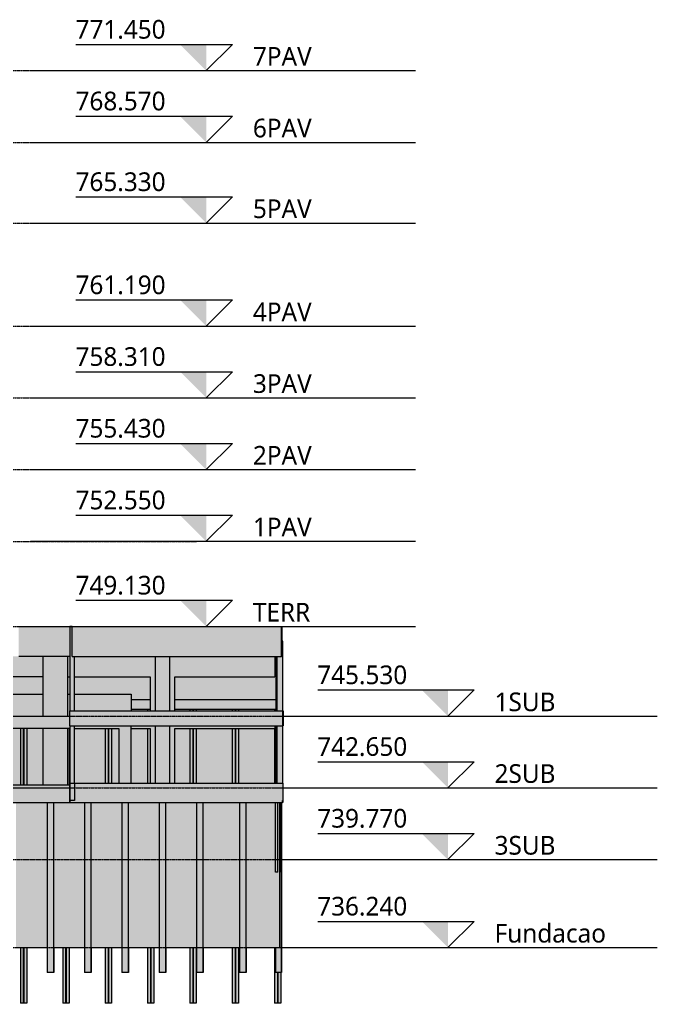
# Model space of a CAD drawing. Header units: centimetres. Extents: x -1475 to 26323, y -1238 to 84208.
# Drawn here: x 16242 to 18802, y 73400 to 77350 of the extents above; entities that cross this region are included whole.
import ezdxf

# ---------------------------------------------------------------- set-up
doc = ezdxf.new("R2010")
doc.units = ezdxf.units.CM
doc.linetypes.add('Centro', pattern=[3.175, 0.635, -0.47625, 1.5875, -0.47625])
for name, color, linetype, lineweight in [('A-FLOR-LEVL', 7, 'Continuous', 9), ('A-WALL', 7, 'Continuous', 9), ('S-BEAM', 7, 'Continuous', 9), ('S-COLS', 7, 'Continuous', 9), ('S-FNDN', 7, 'Continuous', 9)]:
    doc.layers.add(name, color=color, linetype=linetype, lineweight=lineweight)
doc.styles.add('Gadugi_6', font='gadugi.ttf', dxfattribs={"height": 75})

# ---------------------------------------------------------------- blocks, each defined once
blk = doc.blocks.new('Estaca W Gerdau - W250X73-V3-CT301 - CORTE ESQ_ DSUP')
at = {"layer": 'S-FNDN', "true_color": 0xacb7d2}
for points in [[(473.6, 73524), (499, 73524), (499, 74207), (473.6, 74207), (473.6, 73528.9)], [(499, 73524), (499.9, 73524), (499.9, 73624), (499, 73624), (499, 73528.9)], [(499.9, 73524), (500, 73524), (499.9, 73528.9)]]:
    blk.add_hatch(color=9, dxfattribs=at).paths.add_polyline_path(points, flags=0)
at = {"layer": 'S-FNDN'}
for p, q in [((473.6, 74207), (473.6, 73524)), ((499, 74207), (499, 73524)), ((499, 74207), (499, 73524)), ((499.9, 73624), (499.9, 73524)), ((500, 73524), (500, 73624)), ((499, 73524), (473.6, 73524)), ((499.9, 73524), (499, 73524)), ((499, 73524), (499, 73524)), ((500, 73524), (499.9, 73524))]:
    blk.add_line(p, q, dxfattribs=at)
blk = doc.blocks.new('Estaca W Gerdau - W250X73-V4-CT301 - CORTE ESQ_ DSUP')
at = {"layer": 'S-FNDN', "true_color": 0xacb7d2}
for points in [[(1073.2, 73524), (1098.5, 73524), (1098.5, 74207), (1073.2, 74207), (1073.2, 73624)], [(1098.6, 73524), (1099.5, 73524), (1099.5, 73624), (1098.6, 73624), (1098.6, 73617.8)]]:
    blk.add_hatch(color=9, dxfattribs=at).paths.add_polyline_path(points, flags=0)
at = {"layer": 'S-FNDN'}
for p, q in [((1073.2, 74207), (1073.2, 73524)), ((1098.5, 74207), (1098.5, 73524)), ((1098.6, 74207), (1098.6, 73524)), ((1099.5, 73624), (1099.5, 73524)), ((1099.5, 73524), (1099.5, 73624)), ((1098.5, 73524), (1073.2, 73524)), ((1099.5, 73524), (1098.5, 73524)), ((1098.6, 73524), (1098.5, 73524)), ((1099.5, 73524), (1099.5, 73524))]:
    blk.add_line(p, q, dxfattribs=at)
blk = doc.blocks.new('Estaca W Gerdau - W250X73-3510941-CT301 - CORTE ESQ_ DSUP')
at = {"layer": 'S-FNDN', "true_color": 0xacb7d2}
for points in [[(2607.3, 73524), (2610.3, 73524), (2610.3, 74207), (2607.9, 74207), (2607.4, 73927), (2607.3, 73927), (2607.3, 73624), (2590.3, 73624), (2590.3, 73524), (2606.6, 73524)], [(2611.4, 73524), (2611.6, 73524), (2611.4, 74207), (2610.3, 74207), (2610.3, 73524), (2611, 73524)], [(2613, 73524), (2613, 74207), (2611.6, 74207), (2611.6, 73524)], [(2587.6, 73524), (2589.1, 73524), (2589.1, 73624), (2587.6, 73624)], [(2589.2, 73524), (2590.3, 73524), (2590.2, 73624), (2589.1, 73624), (2589.1, 73524)]]:
    blk.add_hatch(color=9, dxfattribs=at).paths.add_polyline_path(points, flags=0)
at = {"layer": 'S-FNDN'}
for p, q in [((2611.6, 74207), (2611.6, 73524)), ((2613, 74207), (2613, 73524)), ((2587.6, 73624), (2587.6, 73524)), ((2587.6, 73524), (2587.6, 73624)), ((2589.1, 73624), (2589.1, 73524)), ((2589.1, 73524), (2587.6, 73524)), ((2587.6, 73524), (2587.6, 73524)), ((2590.3, 73524), (2589, 73524)), ((2610.3, 73524), (2590.3, 73524)), ((2611.6, 73524), (2610.3, 73524)), ((2613, 73524), (2611.6, 73524)), ((2611.6, 73524), (2611.6, 73524))]:
    blk.add_line(p, q, dxfattribs=at)
blk = doc.blocks.new('Estaca W Gerdau - W250X73-3554793-CT301 - CORTE ESQ_ DSUP')
at = {"layer": 'S-FNDN', "true_color": 0xacb7d2}
h = blk.add_hatch(color=9, dxfattribs=at)
h.paths.add_polyline_path([(1591.432686, 73400), (1591.432686, 73624), (1566.032686, 73624), (1566.032686, 73400)], flags=0)
h.paths.add_polyline_path([(1566.032686, 74277.002), (1591.432686, 74277.002), (1591.432686, 74503.003), (1566.032686, 74503.003), (1566.032686, 74408.498079)], flags=0)
at = {"layer": 'S-FNDN'}
for p, q in [((1566.032686, 74503.003), (1566.032686, 74277.002)), ((1578.335811, 74277.002), (1578.335811, 74503.003)), ((1579.129561, 74503.003), (1579.129561, 74277.002)), ((1591.432686, 74503.003), (1591.432686, 74277.002)), ((1566.032686, 73624), (1566.032686, 73400)), ((1578.335811, 73400), (1578.335811, 73624)), ((1579.129561, 73624), (1579.129561, 73400)), ((1591.432686, 73624), (1591.432686, 73400)), ((1591.432686, 73400), (1566.032686, 73400))]:
    blk.add_line(p, q, dxfattribs=at)
blk = doc.blocks.new('Estaca W Gerdau - W250X73-V8-CT301 - CORTE ESQ_ DSUP')
at = {"layer": 'S-FNDN', "true_color": 0xacb7d2}
h = blk.add_hatch(color=9, dxfattribs=at)
h.paths.add_polyline_path([(1761.4, 73400), (1761.4, 73624), (1736, 73624), (1736, 73400)], flags=0)
h.paths.add_polyline_path([(1761.4, 74277), (1761.4, 74503), (1755.8, 74503), (1755.8, 74277)], flags=0)
at = {"layer": 'S-FNDN'}
for p, q in [((1761.4, 74503), (1761.4, 74277)), ((1736, 73624), (1736, 73400)), ((1748.3, 73400), (1748.3, 73624)), ((1749.1, 73624), (1749.1, 73400)), ((1761.4, 73624), (1761.4, 73400)), ((1761.4, 73400), (1736, 73400))]:
    blk.add_line(p, q, dxfattribs=at)
blk = doc.blocks.new('Estaca W Gerdau - W250X73-V9-CT301 - CORTE ESQ_ DSUP')
at = {"layer": 'S-FNDN', "true_color": 0xacb7d2}
h = blk.add_hatch(color=9, dxfattribs=at)
h.paths.add_polyline_path([(1931.432686, 73400), (1931.432686, 73624), (1906.032686, 73624), (1906.032686, 73400)], flags=0)
h.paths.add_polyline_path([(1931.432686, 74284.002), (1931.432686, 74503.003), (1906.032686, 74503.003), (1906.032686, 74284.002)], flags=0)
at = {"layer": 'S-FNDN'}
for p, q in [((1906.032686, 74503.003), (1906.032686, 74284.002)), ((1918.335811, 74284.002), (1918.335811, 74503.003)), ((1919.129561, 74503.003), (1919.129561, 74284.002)), ((1931.432686, 74503.003), (1931.432686, 74284.002)), ((1906.032686, 73624), (1906.032686, 73400)), ((1918.335811, 73400), (1918.335811, 73624)), ((1919.129561, 73624), (1919.129561, 73400)), ((1931.432686, 73624), (1931.432686, 73400)), ((1931.432686, 73400), (1906.032686, 73400))]:
    blk.add_line(p, q, dxfattribs=at)
blk = doc.blocks.new('Estaca W Gerdau - W250X73-V10-CT301 - CORTE ESQ_ DSUP')
at = {"layer": 'S-FNDN', "true_color": 0xacb7d2}
h = blk.add_hatch(color=9, dxfattribs=at)
h.paths.add_polyline_path([(2101.4, 73400), (2101.4, 73624), (2076, 73624), (2076, 73400)], flags=0)
h.paths.add_polyline_path([(2076, 74284), (2085.8, 74284), (2085.8, 74503), (2076, 74503), (2076, 74285.4)], flags=0)
h.paths.add_polyline_path([(2085.8, 74574), (2085.8, 74580), (2076, 74580), (2076, 74574)], flags=0)
at = {"layer": 'S-FNDN'}
for p, q in [((2076, 74580), (2076, 74574)), ((2076, 74503), (2076, 74284)), ((2076, 73624), (2076, 73400)), ((2088.3, 73400), (2088.3, 73624)), ((2089.1, 73624), (2089.1, 73400)), ((2101.4, 73624), (2101.4, 73400)), ((2101.4, 73400), (2076, 73400))]:
    blk.add_line(p, q, dxfattribs=at)
blk = doc.blocks.new('Estaca W Gerdau - W250X73-V11-CT301 - CORTE ESQ_ DSUP')
at = {"layer": 'S-FNDN', "true_color": 0xacb7d2}
h = blk.add_hatch(color=9, dxfattribs=at)
h.paths.add_polyline_path([(2271.432686, 73400), (2271.432686, 73624), (2246.032686, 73624), (2246.032686, 73400)], flags=0)
h.paths.add_polyline_path([(2246.032686, 74284.002), (2271.432686, 74284.002), (2271.432686, 74503.003), (2246.032686, 74503.003), (2246.032686, 74393.479974)], flags=0)
h.paths.add_polyline_path([(2246.032686, 74574.003), (2271.432686, 74574.003), (2271.432686, 74580.003), (2246.032686, 74580.003)], flags=0)
at = {"layer": 'S-FNDN'}
for p, q in [((2246.032686, 74580.003), (2246.032686, 74574.003)), ((2258.335811, 74574.003), (2258.335811, 74580.003)), ((2259.129561, 74580.003), (2259.129561, 74574.003)), ((2271.432686, 74580.003), (2271.432686, 74574.003)), ((2246.032686, 74503.003), (2246.032686, 74284.002)), ((2258.335811, 74284.002), (2258.335811, 74503.003)), ((2259.129561, 74503.003), (2259.129561, 74284.002)), ((2271.432686, 74503.003), (2271.432686, 74284.002)), ((2246.032686, 73624), (2246.032686, 73400)), ((2258.335811, 73400), (2258.335811, 73624)), ((2259.129561, 73624), (2259.129561, 73400)), ((2271.432686, 73624), (2271.432686, 73400)), ((2271.432686, 73400), (2246.032686, 73400))]:
    blk.add_line(p, q, dxfattribs=at)
blk = doc.blocks.new('Estaca W Gerdau - W250X73-V15-CT301 - CORTE ESQ_ DSUP')
at = {"layer": 'S-FNDN', "true_color": 0xacb7d2}
h = blk.add_hatch(color=9, dxfattribs=at)
h.paths.add_polyline_path([(2611.4, 73400), (2611, 73524), (2587.6, 73524), (2587.6, 73624), (2586, 73624), (2586, 73400)], flags=0)
h.paths.add_polyline_path([(2587.6, 74284), (2591.2, 74284), (2591.2, 74503), (2589.6, 74503), (2589.6, 74514), (2586.2, 74514), (2586.3, 74284)], flags=0)
h.paths.add_polyline_path([(2591.2, 74574), (2590.7, 74580), (2586, 74580), (2586, 74574), (2590.7, 74574)], flags=0)
at = {"layer": 'S-FNDN'}
for p, q in [((2586, 74580), (2586, 74574)), ((2586, 74503), (2586, 74284)), ((2586, 73624), (2586, 73400)), ((2598.3, 73400), (2598.3, 73524)), ((2599.1, 73524), (2599.1, 73400)), ((2611.4, 73524), (2611.4, 73400)), ((2611.4, 73400), (2586, 73400))]:
    blk.add_line(p, q, dxfattribs=at)
blk = doc.blocks.new('Nível - NÍVEL - CORTE ESQUEMÁTICO-903305-CT301 - CORTE ESQ_ DSUP')
at = {"layer": 'A-FLOR-LEVL'}
blk.add_hatch(color=256, dxfattribs=at).paths.add_polyline_path([(2311.4, 76962.2), (2311.4, 76857.1), (2206.3, 76962.2)], flags=0)
for p, q in [((1788.5, 76962.2), (2416.4, 76962.2)), ((2311.4, 76857.1), (2416.4, 76962.2)), ((1605.9, 76857.1), (3152.1, 76857.1))]:
    blk.add_line(p, q, dxfattribs=at)

msp = doc.modelspace()

# ---------------------------------------------------------------- hatches: boundary and pattern name
at = {"layer": 'A-WALL', "true_color": 0xc0c0c0}
h = msp.add_hatch(color=9, dxfattribs=at)
h.paths.add_polyline_path([(16198.5, 74277), (16245.78, 74277), (16245.78, 74503), (16198.5, 74503), (16198.5, 74408.5)], flags=0)
h.paths.add_polyline_path([(16271.18, 74277), (16335.5, 74277), (16335.5, 74503), (16271.18, 74503), (16271.18, 74408.5)], flags=0)
h.paths.add_polyline_path([(16443.42, 74277), (16443.05, 74503), (16441.18, 74503), (16441.18, 74277), (16442.82, 74277)], flags=0)
h.paths.add_polyline_path([(16865.5, 74284), (16925.78, 74284), (16925.78, 74503), (16865.5, 74503), (16865.5, 74408.5)], flags=0)
h.paths.add_polyline_path([(16544.17, 74284), (16585.78, 74284), (16585.78, 74503), (16462.42, 74503), (16462.5, 74284)], flags=0)
h.paths.add_polyline_path([(17265.67, 74284), (17265.78, 74284), (17265.78, 74503), (17121.18, 74503), (17121.18, 74284), (17262.1, 74284)], flags=0)
h.paths.add_polyline_path([(16755.78, 74284), (16755.78, 74503), (16690, 74503), (16690, 74284), (16732.37, 74284)], flags=0)
h.paths.add_polyline_path([(16611.18, 74284), (16640, 74284), (16640, 74503), (16611.18, 74503), (16611.18, 74408.5)], flags=0)
h.paths.add_polyline_path([(16951.18, 74284), (17095.78, 74284), (17095.78, 74503), (16951.18, 74503), (16951.18, 74385.57)], flags=0)
h.paths.add_polyline_path([(16920.56, 74574), (16925.78, 74574), (16925.78, 74580), (16865.5, 74580), (16865.5, 74574)], flags=0)
h.paths.add_polyline_path([(16690, 74574), (16755.78, 74574), (16755.78, 74580), (16690, 74580)], flags=0)
h.paths.add_polyline_path([(17121.18, 74574), (17265.78, 74574), (17265.78, 74580), (17121.18, 74580)], flags=0)
h.paths.add_polyline_path([(17095.78, 74574), (17095.78, 74580), (16951.18, 74580), (16951.18, 74574)], flags=0)
h = msp.add_hatch(color=9, dxfattribs=at)
h.paths.add_polyline_path([(15334.14, 73624), (15453.13, 73624), (15453.13, 74207), (15334.14, 74207), (15334.14, 73857.32)], flags=0)
h.paths.add_polyline_path([(15778.35, 73624), (15902.8, 73624), (15902.8, 74207), (15778.35, 74207), (15778.35, 73673.6)], flags=0)
h.paths.add_polyline_path([(15928.24, 73624), (16052.69, 73624), (16052.69, 74207), (15928.24, 74207), (15928.24, 73857.32)], flags=0)
h.paths.add_polyline_path([(15478.57, 73624), (15602.99, 73624), (15602.99, 74207), (15478.57, 74207), (15478.57, 73857.32)], flags=0)
h.paths.add_polyline_path([(16078.13, 73624), (16202.58, 73624), (16202.58, 74207), (16078.13, 74207), (16078.13, 73838.1)], flags=0)
h.paths.add_polyline_path([(15752.91, 73624), (15752.91, 74207), (15628.42, 74207), (15628.42, 73624), (15697.28, 73624)], flags=0)
h.paths.add_polyline_path([(16228.02, 73624), (16352.47, 73624), (16352.47, 74207), (16228.02, 74207), (16228.02, 73673.6)], flags=0)
h.paths.add_polyline_path([(16377.91, 73624), (16462.05, 73624), (16462.05, 74207), (16443.5, 74207), (16443.28, 74207), (16377.91, 74207), (16377.91, 73670.92)], flags=0)
h = msp.add_hatch(color=9, dxfattribs=at)
h.paths.add_polyline_path([(16977.47, 73624), (17124.91, 73624), (17124.91, 74207), (16977.47, 74207), (16977.47, 73857.32)], flags=0)
h.paths.add_polyline_path([(16502.37, 73624), (16502.37, 74207), (16462.05, 74207), (16462.05, 73624)], flags=0)
h.paths.add_polyline_path([(16527.8, 73624), (16652.26, 73624), (16652.26, 74207), (16527.8, 74207), (16527.8, 73673.6)], flags=0)
h.paths.add_polyline_path([(16677.69, 73624), (16802.14, 73624), (16802.14, 74207), (16677.69, 74207), (16677.69, 73857.32)], flags=0)
h.paths.add_polyline_path([(16827.58, 73624), (16952.04, 73624), (16952.04, 74207), (16827.58, 74207), (16827.58, 73857.32)], flags=0)
h.paths.add_polyline_path([(17150.34, 73624), (17286.37, 73624), (17286.37, 74207), (17278.12, 74207), (17278.12, 73927), (17268.62, 73927), (17268.62, 74207), (17150.34, 74207), (17150.34, 73673.6)], flags=0)
h = msp.add_hatch(color=9, dxfattribs=at)
h.paths.add_polyline_path([(17287.17, 73927), (17287.62, 73927), (17287.62, 74207), (17286.38, 74207), (17286.38, 73977), (17287.17, 73977)], flags=0)
h.paths.add_polyline_path([(17278.12, 73927), (17277.86, 74207), (17268.62, 74207), (17268.62, 73927)], flags=0)
msp.add_hatch(color=9, dxfattribs=at).paths.add_polyline_path([(17286.37, 73624), (17287.01, 73624), (17287.01, 73927), (17286.37, 73927), (17286.37, 73673.6)], flags=0)
at = {"layer": 'S-BEAM', "true_color": 0xc0c0c0}
for points in [[(16435.5, 74793), (16443.42, 74793.02), (16443.42, 74913), (16238.5, 74913), (16238.5, 74793), (16385.33, 74793)], [(17108.76, 74793), (17293.8, 74793), (17293.8, 74913), (16452.31, 74913), (16452.31, 74793), (16920.56, 74793)], [(17293.8, 74793), (17294.12, 74793), (17293.8, 74837.96)], [(16335.5, 74553), (16335.5, 74642), (16190, 74642), (16190, 74553), (16198.5, 74553)], [(16690, 74574), (16690, 74642), (16671, 74642), (16671, 74574)], [(16920.56, 74514), (17298.8, 74514), (17298.8, 74574), (16443.05, 74574), (16443.05, 74514), (16732.37, 74514)], [(17299.17, 74514), (17299.53, 74514), (17299.17, 74574)], [(16443.42, 74503), (16443.05, 74553), (16102.5, 74553), (16102.5, 74503), (16443.05, 74503)], [(16690, 74503), (16765.5, 74503), (16765.5, 74514), (16690, 74514)], [(16925.78, 74503), (17265.99, 74503), (17265.78, 74514), (16865.5, 74514), (16865.5, 74503), (16920.56, 74503)], [(17269.37, 74503), (17270.99, 74503), (17270.99, 74514), (17269.37, 74514)], [(15979.58, 74207), (16442.82, 74207), (16442.82, 74265), (15333.91, 74265), (15334.14, 74207), (15791.38, 74207)], [(16102.5, 74265), (16443.42, 74265.01), (16443.42, 74277), (15835.5, 74277), (15835.5, 74265), (16073.68, 74265)], [(17108.76, 74207), (17297.94, 74207), (17297.94, 74284), (16443.5, 74284), (16443.5, 74207), (16977.42, 74207)], [(17299.12, 74215), (17299.2, 74215), (17299.17, 74284), (17297.94, 74284), (17297.94, 74215)], [(17297.94, 74207), (17299.12, 74207), (17299.12, 74215), (17297.94, 74215)], [(17287.01, 73927), (17287.17, 73927), (17286.99, 73977), (17286.37, 73977), (17286.38, 73927)]]:
    msp.add_hatch(color=9, dxfattribs=at).paths.add_polyline_path(points, flags=0)
h = msp.add_hatch(color=9, dxfattribs=at)
h.paths.add_polyline_path([(16462.42, 74711), (16765.5, 74711), (16765.5, 74793), (16462.42, 74793), (16462.42, 74713.97)], flags=0)
h.paths.add_polyline_path([(16190, 74711), (16335.5, 74711), (16335.5, 74793), (16179.5, 74793), (16179.5, 74711)], flags=0)
h.paths.add_polyline_path([(17265.99, 74711), (17265.99, 74793), (16865.5, 74793), (16865.5, 74711), (17141.3, 74711)], flags=0)
h.paths.add_polyline_path([(16443.42, 74711), (16443.42, 74793), (16435.5, 74793), (16435.5, 74711)], flags=0)
h = msp.add_hatch(color=9, dxfattribs=at)
h.paths.add_polyline_path([(16765.5, 74620), (16765.5, 74711), (16462.42, 74711), (16462.42, 74642), (16690, 74642), (16690, 74620), (16732.37, 74620)], flags=0)
h.paths.add_polyline_path([(17265.99, 74620), (17270.99, 74620), (17270.79, 74723), (17265.99, 74723), (17265.99, 74711), (16865.5, 74711), (16865.5, 74620), (17108.76, 74620)], flags=0)
h.paths.add_polyline_path([(16335.5, 74642), (16335.5, 74711), (16198.5, 74711), (16198.5, 74642)], flags=0)
h.paths.add_polyline_path([(16435.5, 74642), (16443.42, 74642), (16443.42, 74711), (16435.5, 74711), (16435.5, 74642.88)], flags=0)
h = msp.add_hatch(color=9, dxfattribs=at)
h.paths.add_polyline_path([(16640, 74503), (16640, 74514), (16462.42, 74514), (16462.42, 74503), (16574.15, 74503)], flags=0)
h.paths.add_polyline_path([(16443.05, 74553), (16443.42, 74642), (16435.5, 74642), (16435.5, 74553)], flags=0)
h.paths.add_polyline_path([(16671, 74574), (16671, 74642), (16462.42, 74642), (16462.42, 74574), (16647.32, 74574)], flags=0)
h = msp.add_hatch(color=9, dxfattribs=at)
h.paths.add_polyline_path([(16690, 74580), (16765.5, 74580), (16765.5, 74620), (16690, 74620), (16690, 74592.22)], flags=0)
h.paths.add_polyline_path([(16865.5, 74580), (17270.99, 74580), (17270.53, 74620), (16865.5, 74620), (16865.5, 74592.22)], flags=0)
at = {"layer": 'S-COLS', "true_color": 0xc0c0c0}
for points in [[(16462.42, 74574), (16462.42, 74793), (16452.31, 74793), (16452.31, 74913), (16443.42, 74912.98), (16443.42, 74574)], [(17286.38, 74284), (17299.17, 74284), (17298.8, 74854), (17294.12, 74853.52), (17293.8, 74793), (17275.17, 74793), (17275.17, 74574), (17299.08, 74574), (17298.8, 74514), (17275.17, 74514), (17275.17, 74284), (17286.37, 74284)], [(16355.97, 74553), (16435.5, 74553), (16435.5, 74793), (16335.5, 74793), (16335.5, 74553)], [(16840.48, 74574), (16845.5, 74574), (16845.5, 74793), (16785.5, 74793), (16785.5, 74574)], [(16435.5, 74277), (16435.5, 74503), (16335.5, 74503), (16335.5, 74277), (16355.97, 74277)], [(16443.5, 74265), (16443.5, 74284), (16462.42, 74284), (16462.42, 74514), (16443.42, 74514), (16443.42, 74265)], [(16690, 74284), (16690, 74514), (16640, 74514), (16640, 74284)], [(16845.5, 74284), (16845.5, 74514), (16785.5, 74514), (16785.5, 74284)]]:
    msp.add_hatch(color=9, dxfattribs=at).paths.add_polyline_path(points, flags=0)
h = msp.add_hatch(color=9, dxfattribs=at)
h.paths.add_polyline_path([(16865.5, 74284), (16865.5, 74514), (16845.5, 74514), (16845.5, 74284)], flags=0)
h.paths.add_polyline_path([(16781.18, 74284), (16785.5, 74284), (16785.5, 74514), (16765.5, 74514), (16765.5, 74284)], flags=0)
h.paths.add_polyline_path([(16852.21, 74574), (16865.5, 74574), (16865.5, 74793), (16845.5, 74793), (16845.5, 74574)], flags=0)
h.paths.add_polyline_path([(16765.5, 74574), (16785.5, 74574), (16785.5, 74793), (16765.5, 74793), (16765.5, 74580)], flags=0)
h = msp.add_hatch(color=9, dxfattribs=at)
h.paths.add_polyline_path([(17275.06, 74284), (17274.56, 74514), (17271.08, 74514), (17271.08, 74284), (17274.78, 74284)], flags=0)
h.paths.add_polyline_path([(17271.08, 74574), (17275.06, 74574), (17275.06, 74793), (17271.08, 74793), (17271.08, 74580)], flags=0)
h = msp.add_hatch(color=9, dxfattribs=at)
h.paths.add_polyline_path([(17275.06, 74284), (17275.17, 74284), (17275.06, 74284.69)], flags=0)
h.paths.add_polyline_path([(17275.06, 74574), (17275.17, 74574), (17275.06, 74592.22)], flags=0)

# ---------------------------------------------------------------- linework, layer by layer
at = {"layer": 'A-FLOR-LEVL', "linetype": 'Centro'}
for p, q in [((13155.75, 77145), (16954.35, 77145)), ((13155.75, 76857), (16954.35, 76857)), ((13155.75, 76533), (16954.35, 76533)), ((13155.75, 76119), (16954.35, 76119)), ((13155.75, 75831), (16954.35, 75831)), ((13155.75, 75543.01), (16954.35, 75543.01)), ((13155.75, 75255.01), (16954.35, 75255.01)), ((13155.75, 74913), (16954.35, 74913)), ((13155.75, 74553), (17924.57, 74553)), ((13155.75, 74265), (17924.57, 74265)), ((13155.75, 73977), (17924.57, 73977)), ((13155.75, 73624), (17924.57, 73624))]:
    msp.add_line(p, q, dxfattribs=at)
at = {"layer": 'A-WALL'}
for p, q in [((16443.5, 74265), (16442.82, 74265)), ((17268.62, 73927), (17268.62, 74207)), ((17278.12, 73927), (17278.12, 74207)), ((17286.37, 73624), (17286.37, 74207)), ((17286.38, 74207), (17286.38, 73977)), ((17287.62, 74207), (17287.62, 73927)), ((17278.12, 73927), (17268.62, 73927)), ((16227.97, 73624), (16352.47, 73624)), ((16377.86, 73624), (16502.37, 73624)), ((16527.75, 73624), (16652.26, 73624)), ((16677.64, 73624), (16802.14, 73624)), ((16827.53, 73624), (16952.04, 73624)), ((16977.42, 73624), (17124.91, 73624)), ((17150.29, 73624), (17287.09, 73624))]:
    msp.add_line(p, q, dxfattribs=at)
at = {"layer": 'S-BEAM'}
for p, q in [((16238.5, 74913), (16443.42, 74913)), ((16452.31, 74793), (16452.31, 74913)), ((16452.31, 74913), (17293.8, 74913)), ((17293.8, 74913), (17294.51, 74913)), ((17293.8, 74793), (17293.8, 74913)), ((17294.51, 74913), (17294.51, 74854)), ((17294.12, 74793), (17294.12, 74854)), ((16443.42, 74793), (16238.5, 74793)), ((16452.31, 74793), (17293.8, 74793)), ((17265.99, 74793), (17265.99, 74711)), ((17294.12, 74793), (17293.8, 74793)), ((16335.5, 74711), (16179.5, 74711)), ((16435.5, 74711), (16443.42, 74711)), ((16462.42, 74711), (16765.5, 74711)), ((16865.5, 74711), (17265.99, 74711)), ((17265.99, 74723), (17271.08, 74723)), ((16190, 74642), (16335.5, 74642)), ((16435.5, 74642), (16443.42, 74642)), ((16462.42, 74642), (16671, 74642)), ((16671, 74642), (16690, 74642)), ((16690, 74642), (16690, 74574)), ((16690, 74620), (16765.5, 74620)), ((16865.5, 74620), (17271.08, 74620)), ((16443.05, 74514), (16443.05, 74574)), ((16443.05, 74574), (17298.8, 74574)), ((16765.5, 74580), (16690, 74580)), ((17271.08, 74580), (16865.5, 74580)), ((17298.8, 74514), (17298.8, 74574)), ((17298.8, 74574), (17299.08, 74574)), ((17299.08, 74574), (17299.08, 74514)), ((17299.17, 74574), (17299.53, 74574)), ((17299.53, 74574), (17299.53, 74514)), ((16102.5, 74553), (16443.05, 74553)), ((16443.42, 74503), (16102.5, 74503)), ((16443.05, 74514), (17298.8, 74514)), ((16462.42, 74503), (16640, 74503)), ((16690, 74503), (16765.5, 74503)), ((16865.5, 74503), (17265.99, 74503)), ((17265.99, 74514), (17265.99, 74503)), ((17269.37, 74514), (17269.37, 74503)), ((17269.37, 74503), (17270.99, 74503)), ((17270.99, 74503), (17270.99, 74514)), ((17299.08, 74514), (17298.8, 74514)), ((17299.53, 74514), (17299.17, 74514)), ((15333.91, 74265), (16442.82, 74265)), ((15835.5, 74277), (16443.42, 74277)), ((16442.82, 74265), (16442.82, 74207)), ((16443.5, 74284), (16462.5, 74284)), ((16443.5, 74215), (16443.5, 74284)), ((16443.5, 74284), (17297.94, 74284)), ((16443.5, 74284), (16443.5, 74207)), ((16462.5, 74284), (16462.5, 74215)), ((17297.94, 74284), (17299.2, 74284)), ((17299.2, 74284), (17299.2, 74215)), ((15333.91, 74207), (16442.82, 74207)), ((16462.5, 74215), (16443.5, 74215)), ((16443.5, 74207), (17297.94, 74207)), ((17299.2, 74215), (17297.94, 74215)), ((17297.94, 74207), (17297.94, 74215)), ((17299.12, 74207), (17297.94, 74207)), ((17299.12, 74215), (17299.12, 74207)), ((17286.37, 73977), (17287.17, 73977)), ((17286.37, 73927), (17286.37, 73977)), ((17287.17, 73977), (17287.17, 73927)), ((17287.17, 73927), (17286.37, 73927))]:
    msp.add_line(p, q, dxfattribs=at)
at = {"layer": 'S-COLS'}
for p, q in [((16443.42, 74913), (16443.42, 74574)), ((16452.31, 74913), (16443.42, 74913)), ((17299.17, 74854), (17294.12, 74854)), ((17299.17, 74284), (17299.17, 74854)), ((16335.5, 74793), (16335.5, 74553)), ((16435.5, 74553), (16435.5, 74793)), ((16462.42, 74574), (16462.42, 74793)), ((16785.5, 74793), (16785.5, 74574)), ((16845.5, 74574), (16845.5, 74793)), ((17270.99, 74793), (17270.99, 74574)), ((17271.08, 74793), (17271.08, 74574)), ((17275.06, 74793), (17275.06, 74574)), ((17275.17, 74793), (17275.17, 74574)), ((16765.5, 74711), (16765.5, 74574)), ((16865.5, 74574), (16865.5, 74711)), ((16335.5, 74503), (16335.5, 74277)), ((16435.5, 74277), (16435.5, 74503)), ((16443.42, 74514), (16443.42, 74265)), ((16462.42, 74284), (16462.42, 74514)), ((16640, 74503), (16640, 74284)), ((16690, 74284), (16690, 74514)), ((16765.5, 74503), (16765.5, 74284)), ((16785.5, 74514), (16785.5, 74284)), ((16845.5, 74284), (16845.5, 74514)), ((16865.5, 74284), (16865.5, 74503)), ((17270.99, 74514), (17270.99, 74284)), ((17271.08, 74503), (17271.08, 74284)), ((17275.06, 74514), (17275.06, 74284)), ((17275.17, 74514), (17275.17, 74284)), ((16443.5, 74265), (16443.42, 74265))]:
    msp.add_line(p, q, dxfattribs=at)

# ---------------------------------------------------------------- block references
at = {"layer": 'A-FLOR-LEVL'}
for p in [(14679.75, 288), (14679.75, 0), (14679.75, -324), (14679.75, -738), (14679.75, -1026), (14679.75, -1314), (14679.75, -1602), (14679.75, -1944), (15649.98, -2304), (15649.98, -2592), (15649.98, -2880), (15649.98, -3233)]:
    msp.add_blockref('Nível - NÍVEL - CORTE ESQUEMÁTICO-903305-CT301 - CORTE ESQ_ DSUP', p, dxfattribs=at)
at = {"layer": 'S-FNDN'}
for name, p in [('Estaca W Gerdau - W250X73-V10-CT301 - CORTE ESQ_ DSUP', (14679.75, 0)), ('Estaca W Gerdau - W250X73-V11-CT301 - CORTE ESQ_ DSUP', (14679.75, 0)), ('Estaca W Gerdau - W250X73-V11-CT301 - CORTE ESQ_ DSUP', (14849.75, 0)), ('Estaca W Gerdau - W250X73-V15-CT301 - CORTE ESQ_ DSUP', (14679.75, 0)), ('Estaca W Gerdau - W250X73-3554793-CT301 - CORTE ESQ_ DSUP', (14679.75, 0)), ('Estaca W Gerdau - W250X73-V8-CT301 - CORTE ESQ_ DSUP', (14679.75, 0)), ('Estaca W Gerdau - W250X73-V9-CT301 - CORTE ESQ_ DSUP', (14679.75, 0)), ('Estaca W Gerdau - W250X73-V3-CT301 - CORTE ESQ_ DSUP', (15878.86, 0)), ('Estaca W Gerdau - W250X73-V3-CT301 - CORTE ESQ_ DSUP', (16028.75, 0)), ('Estaca W Gerdau - W250X73-V3-CT301 - CORTE ESQ_ DSUP', (16178.64, 0)), ('Estaca W Gerdau - W250X73-V3-CT301 - CORTE ESQ_ DSUP', (16328.53, 0)), ('Estaca W Gerdau - W250X73-V4-CT301 - CORTE ESQ_ DSUP', (15878.87, 0)), ('Estaca W Gerdau - W250X73-V3-CT301 - CORTE ESQ_ DSUP', (16651.3, 0)), ('Estaca W Gerdau - W250X73-3510941-CT301 - CORTE ESQ_ DSUP', (14679.75, 0))]:
    msp.add_blockref(name, p, dxfattribs=at)

# ---------------------------------------------------------------- texts
at = {"layer": 'A-FLOR-LEVL', "char_height": 75, "attachment_point": 1, "style": 'Gadugi_6'}
for s, insert, width in [('771.450', (16466.39, 77348.57), 436.9197), ('7PAV', (17178.5, 77240.05), 304.6412), ('768.570', (16466.39, 77060.57), 436.9197), ('6PAV', (17178.5, 76952.05), 304.6412), ('765.330', (16466.39, 76736.57), 436.9197), ('5PAV', (17178.5, 76628.05), 304.6412), ('761.190', (16466.39, 76322.57), 436.9197), ('4PAV', (17178.5, 76214.05), 304.6412), ('758.310', (16466.39, 76034.57), 436.9197), ('3PAV', (17178.5, 75926.05), 304.6412), ('755.430', (16466.39, 75746.57), 436.9197), ('2PAV', (17178.5, 75638.06), 304.6412), ('752.550', (16466.39, 75458.57), 436.9197), ('1PAV', (17178.5, 75350.06), 304.6412), ('749.130', (16466.39, 75116.57), 436.9197), ('TERR', (17178.5, 75008.05), 284.5991), ('745.530', (17436.61, 74756.57), 436.9197), ('1SUB', (18148.73, 74648.06), 296.6244), ('742.650', (17436.61, 74468.57), 436.9197), ('2SUB', (18148.73, 74360.05), 296.6244), ('739.770', (17436.61, 74180.57), 436.9197), ('3SUB', (18148.73, 74072.05), 296.6244), ('736.240', (17436.61, 73827.57), 436.9197), ('Fundacao', (18148.73, 73719.05), 549.1559)]:
    msp.add_mtext(s, dxfattribs=dict(at, insert=insert, width=width))

doc.saveas('drawing.dxf')
